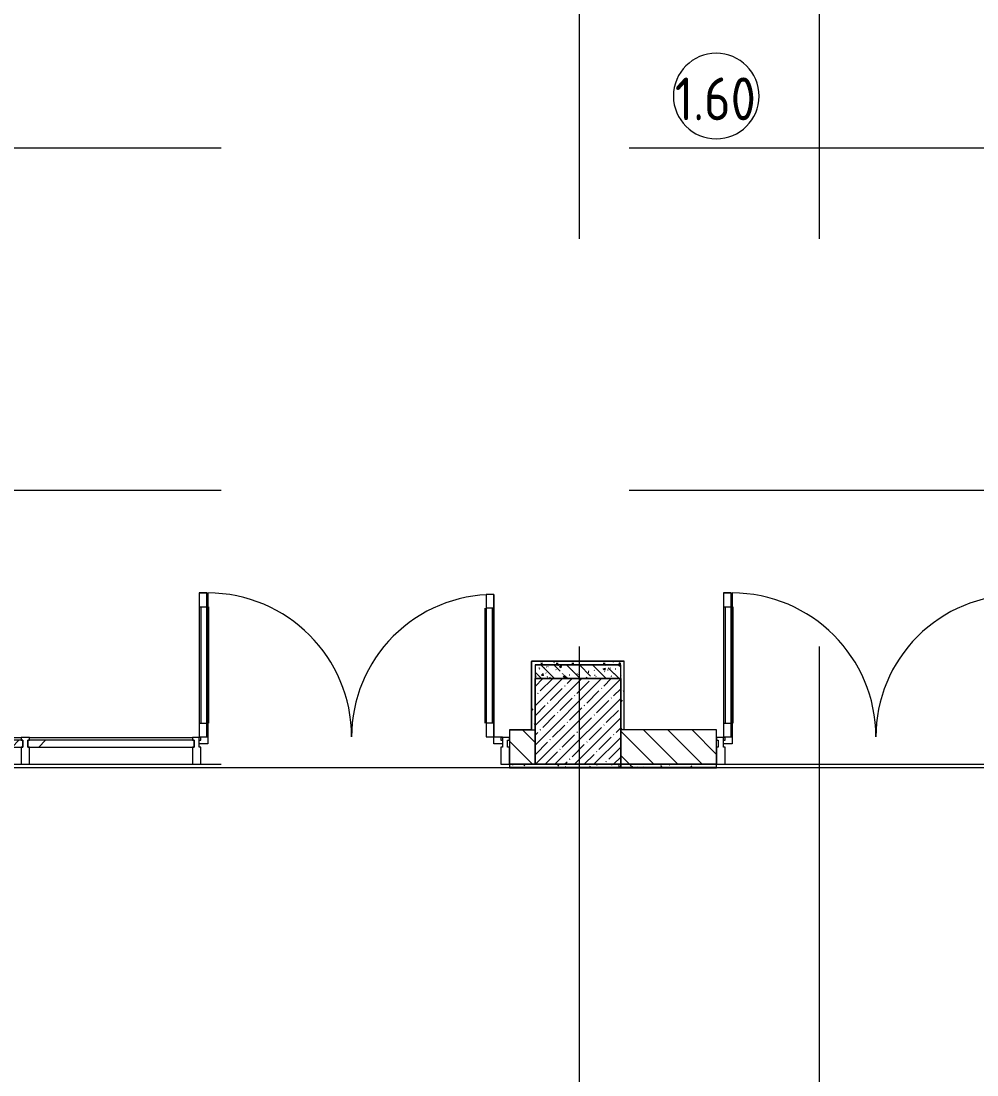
# Model space of a CAD drawing. Header units: millimetres. Extents: x -7229 to 196340, y -8553 to 29000.
# Drawn here: x 152765 to 158346, y 11585 to 17740 of the extents above; entities that cross this region are included whole.
import ezdxf

# ---------------------------------------------------------------- set-up
doc = ezdxf.new("R2010")
doc.units = ezdxf.units.MM
doc.linetypes.add('Осевая', pattern=[15875, 3175, -2381.25, 7937.5, -2381.25])
for name, color, linetype, lineweight in [('A-AREA-IDEN', 7, 'Continuous', 9), ('A-GLAZ-CURT-2', 7, 'Continuous', 9), ('A-GLAZ-CWMG-3', 7, 'Continuous', 9), ('A-WALL-4', 7, 'Continuous', 13), ('I-WALL-6', 7, 'Continuous', 9), ('S-COLS-2', 7, 'Continuous', 9), ('Оси-2', 7, 'Осевая', 9)]:
    doc.layers.add(name, color=color, linetype=linetype, lineweight=lineweight)
for name, color, linetype, lineweight, true_color in [('A-DETL-GENF-5', 7, 'Continuous', 9, 0xaaaaaa), ('A-DOOR-5', 7, 'Continuous', 9, 0xaaaaaa), ('A-FLOR-3', 7, 'Continuous', 9, 0xaaaaaa), ('I-WALL-7', 7, 'Continuous', 9, 0x787878), ('I-WALL-8', 9, 'Continuous', 9, 0x808080)]:
    doc.layers.add(name, color=color, linetype=linetype, lineweight=lineweight, true_color=true_color)
doc.styles.add('GOST Common', font='GOST_Common.ttf', dxfattribs={"width": 0.9, "height": 250})
pattern_1 = [(0, (50216.302, 0), (121.92, 30.48), [10.058, -81.382, 10.058, -81.382, -487.68]), (0, (50216.302, 0), (121.92, 30.48), [-182.88, 10.058, -172.822, 10.058, -81.382, -213.36]), (0, (50216.302, 0), (121.92, 30.48), [-457.2, 10.058, -50.902, 10.058, -142.342]), (120, (50262.022, 15.24), (-87.356454, 90.345817), [10.058, -81.382, 10.058, -81.382, -487.68]), (120, (50262.022, 15.24), (-87.356454, 90.345817), [-182.88, 10.058, -172.822, 10.058, -81.382, -213.36]), (120, (50262.022, 15.24), (-87.356454, 90.345817), [-457.2, 10.058, -50.902, 10.058, -142.342]), (240, (50277.262, 76.2), (-34.563546, -120.825817), [10.058, -81.382, 10.058, -81.382, -487.68]), (240, (50277.262, 76.2), (-34.563546, -120.825817), [-182.88, 10.058, -172.822, 10.058, -81.382, -213.36]), (240, (50277.262, 76.2), (-34.563546, -120.825817), [-457.2, 10.058, -50.902, 10.058, -142.342])]

# ---------------------------------------------------------------- blocks, each defined once
blk = doc.blocks.new('Дверь_Витражная_остекление_ - ВВ-11 остекление-32352627-План монтажа зашивок 1 этажа в осях 23_1-33 лист 3')
at = {"layer": 'A-DETL-GENF-5'}
for p, q in [((-790.5, -20), (-835.5, -20)), ((-835.5, -851), (-835.5, -20)), ((-790.5, -20), (-835.5, -20)), ((-835.5, -20), (-835.5, -851)), ((-790.5, -851), (-790.5, -20)), ((-790.5, -851), (-790.5, -20)), ((840.5, -860), (840.5, -20)), ((840.5, -20), (840.5, -860)), ((885.5, -860), (885.5, -20)), ((885.5, -860), (885.5, -20)), ((-835.5, -100), (-790.5, -100)), ((-825.5, -771), (-825.5, -100)), ((-781.5, -771), (-781.5, -100)), ((831.5, -780), (831.5, -100)), ((885.5, -100), (840.5, -100)), ((875.5, -780), (875.5, -100)), ((-835.5, -771), (-790.5, -771)), ((885.5, -780), (840.5, -780)), ((-835.5, -851), (-790.5, -851)), ((-835.5, -851), (-790.5, -851)), ((885.5, -860), (840.5, -860)), ((840.5, -860), (885.5, -860))]:
    blk.add_line(p, q, dxfattribs=at)
at = {"layer": 'A-DOOR-5'}
for p, q in [((-885.5, 20), (-835.5, 20)), ((-885.5, -20), (-885.5, 20)), ((-835.5, 20), (-835.5, -20)), ((835.5, 20), (885.5, 20)), ((835.5, -20), (835.5, 20)), ((885.5, 20), (885.5, -20)), ((-835.5, -20), (-885.5, -20)), ((-835.5, -851), (-835.5, -20)), ((835.5, -860), (835.5, -20)), ((885.5, -20), (835.5, -20))]:
    blk.add_line(p, q, dxfattribs=at)
for centre, radius, start, end in [((-835.5, -20), 831, 270, 0), ((835.5, -20), 840, 180, 270)]:
    blk.add_arc(centre, radius, start, end, dxfattribs=at)
blk = doc.blocks.new('Системная панель - Стекло - 40мм-32352622-План монтажа зашивок 1 этажа в осях 23_1-33 лист 3')
at = {"layer": 'A-GLAZ-CURT-2'}
h = blk.add_hatch(dxfattribs=at)
h.set_pattern_fill('FP_171', color=256, style=0, pattern_type=2)
h.set_pattern_definition([(225, (103174, 13440), (282.8427, -282.8427), [200, -600]), (225, (103374, 13540), (282.8427, -282.8427), [600, -200]), (225, (102974, 13640), (282.8427, -282.8427), [200, -600])])
h.paths.add_polyline_path([(-485, 40), (-485, 0), (485, 0), (485, 40), (-475, 40)])
for p, q in [((485, 40), (-485, 40)), ((-485, 40), (-485, 0)), ((-485, 0), (485, 0)), ((485, 0), (485, 40))]:
    blk.add_line(p, q, dxfattribs=at)
blk = doc.blocks.new('Прямоугольный импост - Импост структурный с накладкой - 160мм Темный-32352618-План монтажа зашивок 1 этажа в осях 23_1-33 лист 3')
at = {"layer": 'A-GLAZ-CWMG-3'}
for p, q in [((102599, 13557), (103549, 13557)), ((102599, 13400), (103549, 13400))]:
    blk.add_line(p, q, dxfattribs=at)
blk = doc.blocks.new('Прямоугольный импост - Импост структурный с накладкой - 160мм Темный-30755591-План монтажа зашивок 1 этажа в осях 23_1-33 лист 3')
at = {"layer": 'A-GLAZ-CWMG-3'}
for p, q in [((-25, 0), (-25, 17)), ((-25, 17), (25, 17)), ((-15, 0), (-25, 0)), ((-15, -40), (-15, 0)), ((25, 0), (15, 0)), ((15, 0), (15, -40)), ((25, 17), (25, 0)), ((-25, -140), (-25, -40)), ((-25, -40), (-15, -40)), ((15, -40), (25, -40)), ((25, -40), (25, -140)), ((25, -140), (-25, -140))]:
    blk.add_line(p, q, dxfattribs=at)
blk = doc.blocks.new('Системная панель - Стекло - 40мм-32352614-План монтажа зашивок 1 этажа в осях 23_1-33 лист 3')
at = {"layer": 'A-GLAZ-CURT-2'}
h = blk.add_hatch(dxfattribs=at)
h.set_pattern_fill('FP_172', color=256, style=0, pattern_type=2)
h.set_pattern_definition([(225, (102098.5, 13440), (282.8427, -282.8427), [200, -600]), (225, (102298.5, 13540), (282.8427, -282.8427), [600, -200]), (225, (101898.5, 13640), (282.8427, -282.8427), [200, -600])])
h.paths.add_polyline_path([(152.9, 40), (-560.5, 40), (-560.5, 0), (560.5, 0), (560.5, 40), (550.5, 40)])
for p, q in [((560.5, 40), (-560.5, 40)), ((-560.5, 40), (-560.5, 0)), ((560.5, 0), (560.5, 40)), ((-560.5, 0), (560.5, 0))]:
    blk.add_line(p, q, dxfattribs=at)
blk = doc.blocks.new('Прямоугольный импост - Импост структурный с накладкой - 160мм Темный-32352612-План монтажа зашивок 1 этажа в осях 23_1-33 лист 3')
at = {"layer": 'A-GLAZ-CWMG-3'}
for p, q in [((101448, 13557), (102549, 13557)), ((101448, 13400), (102549, 13400))]:
    blk.add_line(p, q, dxfattribs=at)
blk = doc.blocks.new('Прямоугольный импост - Импост структурный с накладкой - 160мм Темный-32310142-План монтажа зашивок 1 этажа в осях 23_1-33 лист 3')
at = {"layer": 'A-GLAZ-CWMG-3'}
for p, q in [((-50, 0), (-50, 17)), ((-50, 17), (0, 17)), ((-40, 0), (-50, 0)), ((-40, -40), (-40, 0)), ((0, 0), (-10, 0)), ((-10, 0), (-10, -40)), ((0, 17), (0, 0)), ((-50, -140), (-50, -40)), ((-50, -40), (-40, -40)), ((-10, -40), (0, -40)), ((0, -40), (0, -140)), ((0, -140), (-50, -140))]:
    blk.add_line(p, q, dxfattribs=at)
blk = doc.blocks.new('Дверь_Витражная_остекление_ - ВВ-12 остекление-32353611-План монтажа зашивок 1 этажа в осях 23_1-33 лист 3')
at = {"layer": 'A-DETL-GENF-5'}
for p, q in [((-789.5, -20), (-834.5, -20)), ((-834.5, -849), (-834.5, -20)), ((-789.5, -20), (-834.5, -20)), ((-834.5, -20), (-834.5, -849)), ((-789.5, -849), (-789.5, -20)), ((-789.5, -849), (-789.5, -20)), ((839.5, -860), (839.5, -20)), ((839.5, -20), (839.5, -860)), ((884.5, -860), (884.5, -20)), ((884.5, -860), (884.5, -20)), ((-834.5, -100), (-789.5, -100)), ((-824.5, -769), (-824.5, -100)), ((-780.5, -769), (-780.5, -100)), ((830.5, -780), (830.5, -100)), ((884.5, -100), (839.5, -100)), ((874.5, -780), (874.5, -100)), ((-834.5, -769), (-789.5, -769)), ((884.5, -780), (839.5, -780)), ((-834.5, -849), (-789.5, -849)), ((-834.5, -849), (-789.5, -849)), ((884.5, -860), (839.5, -860)), ((839.5, -860), (884.5, -860))]:
    blk.add_line(p, q, dxfattribs=at)
at = {"layer": 'A-DOOR-5'}
for p, q in [((-884.5, 20), (-834.5, 20)), ((-884.5, -20), (-884.5, 20)), ((-834.5, 20), (-834.5, -20)), ((834.5, 20), (884.5, 20)), ((834.5, -20), (834.5, 20)), ((884.5, 20), (884.5, -20)), ((-834.5, -20), (-884.5, -20)), ((-834.5, -849), (-834.5, -20)), ((834.5, -860), (834.5, -20)), ((884.5, -20), (834.5, -20))]:
    blk.add_line(p, q, dxfattribs=at)
for centre, radius, start, end in [((-834.5, -20), 829, 270, 0), ((834.5, -20), 840, 180, 270)]:
    blk.add_arc(centre, radius, start, end, dxfattribs=at)
blk = doc.blocks.new('Прямоугольный импост - Импост структурный с накладкой - 160мм Темный-V178-План монтажа зашивок 1 этажа в осях 23_1-33 лист 3')
at = {"layer": 'A-GLAZ-CWMG-3'}
for p, q in [((0, 17), (-50, 17)), ((-50, 17), (-50, 0)), ((-50, 0), (-40, 0)), ((-40, 0), (-40, -40)), ((-10, -40), (-10, 0)), ((-10, 0), (0, 0)), ((0, 0), (0, 17)), ((-40, -40), (-50, -40)), ((-50, -40), (-50, -140)), ((0, -40), (-10, -40)), ((0, -140), (0, -40)), ((-50, -140), (0, -140))]:
    blk.add_line(p, q, dxfattribs=at)
blk = doc.blocks.new('Марка_Помещения - Номер-25198446-План монтажа зашивок 1 этажа в осях 23_1-33 лист 3')
at = {"layer": 'A-AREA-IDEN'}
for start, end in [(360, 180), (180, 360)]:
    blk.add_arc((0, 0), 2.5, start, end, dxfattribs=at)

msp = doc.modelspace()

# ---------------------------------------------------------------- hatches: boundary and pattern name
at = {"layer": 'I-WALL-6'}
h = msp.add_hatch(dxfattribs=at)
h.set_pattern_fill('FP_143', color=256, style=0, pattern_type=2)
h.set_pattern_definition([(135, (50216.3, 0), (-70.71068, -70.71068), [])])
h.paths.add_polyline_path([(160704, 13400), (160766.3, 13400), (160766.3, 13600), (160045.3, 13600), (160046.3, 13400)])
h.paths.add_polyline_path([(155746.3, 13400), (155766.3, 13400), (155766.3, 13600), (155616.3, 13600), (155616.3, 13400)])
h.paths.add_polyline_path([(156266.3, 13400), (156826.3, 13400), (156826.3, 13600), (156266.3, 13600)])
h.paths.add_polyline_path([(151414.3, 13400), (151614.3, 13400), (151614.3, 13600), (151316.3, 13600), (151316.3, 13400), (151397.1, 13400)])
at = {"layer": 'I-WALL-7'}
h = msp.add_hatch(dxfattribs=at)
h.set_pattern_fill('FP_149', color=256, style=0, pattern_type=2)
h.set_pattern_definition([(135, (50216.3, 0), (-75.43415, -75.43415), [106.68, -17.78, 3.556, -17.78]), (135, (50216.3, 75.39), (-75.43415, -75.43415), []), (50, (50216.3, 0), (127.52922, -11.15758), [13.335, -146.685]), (355, (50216.3, 0), (-24.66966, 133.74002), [10.668, -117.348]), (100.451, (50226.93, -0.93), (102.85973, 122.58178), [11.333, -124.663]), (46.184, (50216.3, 35.56), (189.75516, -29.43036), [20.002, -220.027]), (96.636, (50232.11, 33.1), (166.1822, 173.1996), [17, -186.995]), (351.184, (50216.3, 35.56), (166.18393, 173.19757), [16.002, -176.022]), (21, (50234.08, 26.67), (106.13027, -71.58603), [13.335, -146.685]), (326, (50234.08, 26.67), (43.26188, 128.93175), [10.668, -117.348]), (71.451, (50242.93, 20.7), (149.39198, 57.34505), [11.333, -124.663]), (37.5, (50216.3, 0), (2.162228, 59.188357), [3.353, -112.573, 3.353, -115.773, -117.792]), (37.5, (50216.3, 0), (2.162228, 59.188357), [-235.052, 3.353, -114.44]), (7.5, (50216.3, 0), (46.773857, 70.126152), [3.353, -64.567, 3.353, -109.906, -44.894]), (7.5, (50216.3, 0), (46.773857, 70.126152), [-181.178, 3.353, -41.542]), (327.5, (50176.653, 0), (94.913671, -4.010093), [3.353, -41.097, 3.353, -135.331, -184.023]), (327.5, (50176.653, 0), (94.913671, -4.010093), [-183.134, 3.353, -180.67]), (317.5, (50158.87, 0), (103.69057, 17.79882), [3.353, -54.432, 3.353, -88.748, -130.683]), (317.5, (50158.87, 0), (103.69057, 17.79882), [-149.885, 3.353, -127.33])])
h.paths.add_polyline_path([(156050.6, 13900), (156266.3, 13900), (156266.3, 13980), (155766.3, 13980), (155766.3, 13900)])
at = {"layer": 'I-WALL-8'}
h = msp.add_hatch(dxfattribs=at)
h.set_pattern_fill('FP_184', color=256, style=0, pattern_type=2)
h.set_pattern_definition(pattern_1)
h.paths.add_polyline_path([(156251.8, 13980), (156266.3, 13980), (156266.3, 14000), (155746.3, 14000), (155746.3, 13980), (156050.6, 13980)])
h = msp.add_hatch(dxfattribs=at)
h.set_pattern_fill('FP_184', color=256, style=0, pattern_type=2)
h.set_pattern_definition(pattern_1)
h.paths.add_polyline_path([(155746.3, 13600), (155766.3, 13600), (155766.3, 13980), (155746.3, 13979.2), (155746.3, 13617.1)])
h = msp.add_hatch(dxfattribs=at)
h.set_pattern_fill('FP_184', color=256, style=0, pattern_type=2)
h.set_pattern_definition(pattern_1)
h.paths.add_polyline_path([(156286.3, 13600), (156286.3, 14000), (156266.3, 14000), (156267.3, 13600)])
h = msp.add_hatch(dxfattribs=at)
h.set_pattern_fill('FP_184', color=256, style=0, pattern_type=2)
h.set_pattern_definition(pattern_1)
h.paths.add_polyline_path([(156267.3, 13380), (156826.3, 13380), (156826.3, 13400), (155616.3, 13400), (155616.3, 13380), (156266.3, 13380)])
at = {"layer": 'S-COLS-2'}
h = msp.add_hatch(dxfattribs=at)
h.set_pattern_fill('FP_141', color=256, style=0, pattern_type=2)
h.set_pattern_definition([(45, (50216.3, 0), (-57.024626, 57.024626), []), (45, (50273.33, 0), (-57.024626, 57.024626), [100.806, -20.161, 3.353, -16.808])])
h.paths.add_polyline_path([(156050.6, 13400), (156266.3, 13400), (156266.3, 13900), (155766.3, 13900), (155766.3, 13400)])

# ---------------------------------------------------------------- linework, layer by layer
at = {"layer": 'A-FLOR-3'}
for p, q in [((151615.3, 13380), (155616.3, 13380)), ((156826.3, 13380), (160065.3, 13380))]:
    msp.add_line(p, q, dxfattribs=at)
at = {"layer": 'A-WALL-4'}
for p, q in [((155766.3, 13980), (156266.3, 13980)), ((156266.3, 13980), (155766.3, 13980)), ((155766.3, 13980), (155766.3, 13900)), ((156266.3, 13900), (156266.3, 13980)), ((155746.3, 13600), (155766.3, 13600)), ((155766.3, 13380), (155765.3, 13380)), ((156267.3, 13400), (156266.3, 13400))]:
    msp.add_line(p, q, dxfattribs=at)
at = {"layer": 'I-WALL-6'}
for p, q in [((155745.3, 14001), (155745.3, 13601)), ((156287.3, 14001), (155745.3, 14001)), ((156286.3, 14000), (155746.3, 14000)), ((155746.3, 13600), (155746.3, 14000)), ((156286.3, 13600), (156286.3, 14000)), ((156287.3, 13601), (156287.3, 14001)), ((155766.3, 13400), (155766.3, 13900)), ((155766.3, 13900), (156266.3, 13900)), ((156266.3, 13900), (156266.3, 13380)), ((155616.3, 13601), (155616.3, 13400)), ((155745.3, 13601), (155616.3, 13601)), ((155616.3, 13600), (155746.3, 13600)), ((155745.3, 13600.5), (155746.3, 13600.5)), ((155745.3, 13600), (155745.3, 13600.5)), ((156826.3, 13600), (156266.3, 13600)), ((156826.3, 13601), (156287.3, 13601)), ((156826.3, 13400), (156826.3, 13601)), ((155616.3, 13400), (155766.3, 13400)), ((156826.3, 13400), (155616.3, 13400)), ((155616.3, 13400), (155616.3, 13379)), ((156826.3, 13380), (155616.3, 13380)), ((155616.3, 13379), (156826.3, 13379)), ((155765.3, 13380), (155765.3, 13379.5)), ((155765.3, 13379.5), (155766.3, 13379.5)), ((155766.3, 13379.5), (155766.3, 13380)), ((156267.3, 13400), (156826.3, 13400)), ((156267.3, 13380), (156267.3, 13400)), ((156826.3, 13379), (156826.3, 13400))]:
    msp.add_line(p, q, dxfattribs=at)
at = {"layer": 'S-COLS-2'}
for p, q in [((156266.3, 13900), (155766.3, 13900)), ((155766.3, 13900), (155766.3, 13600)), ((156266.3, 13600), (156266.3, 13900)), ((155766.3, 13600), (155766.3, 13400)), ((156266.3, 13400), (156266.3, 13600)), ((155766.3, 13400), (156266.3, 13400))]:
    msp.add_line(p, q, dxfattribs=at)
at = {"layer": 'Оси-2'}
for p, q in [((156026.3, 593.7), (156026.3, 19528.3)), ((157426.3, 593.7), (157426.3, 19528.3)), ((134883.9, 17000), (172976.3, 17000)), ((134883.9, 15000), (172376.3, 15000)), ((134883.9, 13400), (169935.3, 13400))]:
    msp.add_line(p, q, dxfattribs=at)

# ---------------------------------------------------------------- block references
at = {"layer": 'A-AREA-IDEN', "xscale": 99.99999999999993, "yscale": 99.99999999999993, "zscale": 99.99999999999993}
msp.add_blockref('Марка_Помещения - Номер-25198446-План монтажа зашивок 1 этажа в осях 23_1-33 лист 3', (156824.3, 17302.1), dxfattribs=at)
at = {"layer": 'A-DOOR-5', "rotation": 180}
for name, p in [('Дверь_Витражная_остекление_ - ВВ-11 остекление-32352627-План монтажа зашивок 1 этажа в осях 23_1-33 лист 3', (154690.8, 13540)), ('Дверь_Витражная_остекление_ - ВВ-12 остекление-32353611-План монтажа зашивок 1 этажа в осях 23_1-33 лист 3', (157750.8, 13540))]:
    msp.add_blockref(name, p, dxfattribs=at)
at = {"layer": 'A-GLAZ-CURT-2', "rotation": 180}
for name, p in [('Системная панель - Стекло - 40мм-32352614-План монтажа зашивок 1 этажа в осях 23_1-33 лист 3', (152214.8, 13540)), ('Системная панель - Стекло - 40мм-32352622-План монтажа зашивок 1 этажа в осях 23_1-33 лист 3', (153290.3, 13540))]:
    msp.add_blockref(name, p, dxfattribs=at)
at = {"layer": 'A-GLAZ-CWMG-3'}
for name, p in [('Прямоугольный импост - Импост структурный с накладкой - 160мм Темный-32352612-План монтажа зашивок 1 этажа в осях 23_1-33 лист 3', (50216.3, 0)), ('Прямоугольный импост - Импост структурный с накладкой - 160мм Темный-32352618-План монтажа зашивок 1 этажа в осях 23_1-33 лист 3', (50216.3, 0)), ('Прямоугольный импост - Импост структурный с накладкой - 160мм Темный-V178-План монтажа зашивок 1 этажа в осях 23_1-33 лист 3', (155616.3, 13540))]:
    msp.add_blockref(name, p, dxfattribs=at)
at = {"layer": 'A-GLAZ-CWMG-3', "extrusion": (0, 0, -1)}
for name, p in [('Прямоугольный импост - Импост структурный с накладкой - 160мм Темный-30755591-План монтажа зашивок 1 этажа в осях 23_1-33 лист 3', (-152790.3, 13540)), ('Прямоугольный импост - Импост структурный с накладкой - 160мм Темный-30755591-План монтажа зашивок 1 этажа в осях 23_1-33 лист 3', (-153790.3, 13540)), ('Прямоугольный импост - Импост структурный с накладкой - 160мм Темный-32310142-План монтажа зашивок 1 этажа в осях 23_1-33 лист 3', (-156826.3, 13540))]:
    msp.add_blockref(name, p, dxfattribs=at)

# ---------------------------------------------------------------- texts
at = {"layer": 'A-AREA-IDEN', "insert": (156582.4, 17410.7), "char_height": 250, "width": 606.076, "attachment_point": 1, "style": 'GOST Common'}
msp.add_mtext('1.60', dxfattribs=at)

doc.saveas('drawing.dxf')
